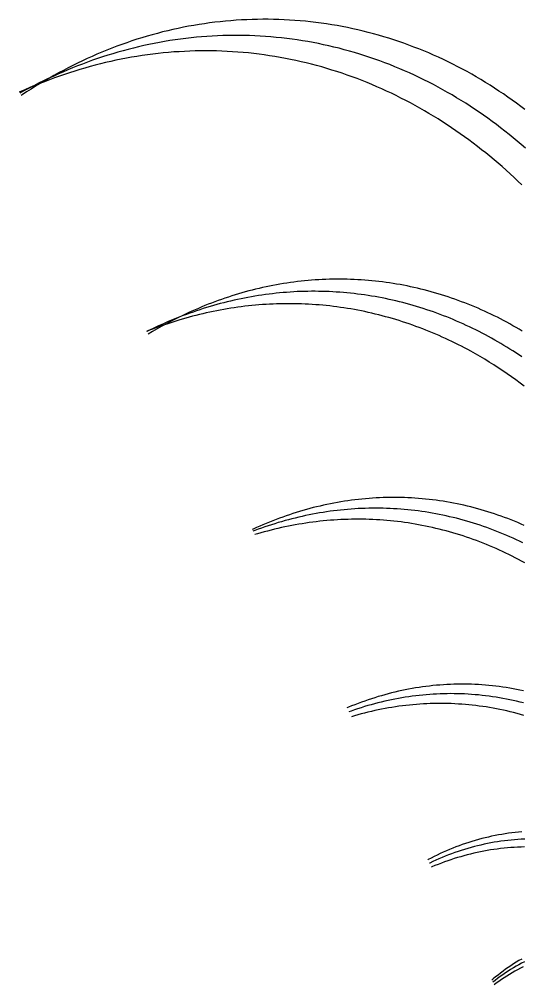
# Model space of a CAD drawing. Header units: millimetres. Extents: x -574 to 574, y 0 to 1996.
# Drawn here: x -146.8 to -52.2, y 32.7 to 214.7 of the extents above; entities that cross this region are included whole.
import ezdxf

# ---------------------------------------------------------------- set-up
doc = ezdxf.new("R2010")
doc.units = ezdxf.units.MM

msp = doc.modelspace()

# ---------------------------------------------------------------- linework, layer by layer
for points in [[(-51.57, 197.65), (-52.37, 198.26), (-53.17, 198.85), (-53.99, 199.44), (-54.81, 200.03), (-55.63, 200.6), (-56.46, 201.16), (-57.3, 201.71), (-58.15, 202.25), (-59, 202.78), (-59.86, 203.31), (-60.73, 203.82), (-61.6, 204.32), (-62.47, 204.81), (-63.36, 205.29), (-64.24, 205.75), (-65.14, 206.21), (-66.04, 206.66), (-66.94, 207.09), (-67.86, 207.52), (-68.77, 207.93), (-69.69, 208.33), (-70.62, 208.72), (-71.55, 209.1), (-72.48, 209.46), (-73.42, 209.82), (-74.37, 210.16), (-75.32, 210.49), (-76.27, 210.81), (-77.23, 211.11), (-78.19, 211.4), (-79.15, 211.69), (-80.12, 211.95), (-81.09, 212.21), (-82.07, 212.46), (-83.04, 212.69), (-84.02, 212.91), (-85.01, 213.11), (-85.99, 213.31), (-86.98, 213.49), (-87.97, 213.66), (-88.96, 213.81), (-89.96, 213.96), (-90.95, 214.09), (-91.95, 214.2), (-92.95, 214.31), (-93.95, 214.4), (-94.95, 214.48), (-95.95, 214.54), (-96.96, 214.6), (-97.96, 214.64), (-98.97, 214.67), (-99.97, 214.68), (-100.97, 214.68), (-101.98, 214.67), (-102.98, 214.65), (-103.99, 214.61), (-104.99, 214.56), (-105.99, 214.5), (-106.99, 214.42), (-107.99, 214.33), (-108.99, 214.23), (-109.99, 214.12), (-110.99, 213.99), (-111.98, 213.85), (-112.98, 213.7), (-113.97, 213.54), (-114.96, 213.36), (-115.94, 213.17), (-116.93, 212.97), (-117.91, 212.75), (-118.89, 212.53), (-119.86, 212.29), (-120.83, 212.03), (-121.8, 211.77), (-122.77, 211.49), (-123.73, 211.21), (-124.69, 210.91), (-125.65, 210.6), (-126.6, 210.27), (-127.54, 209.94), (-128.49, 209.59), (-129.42, 209.23), (-130.36, 208.86), (-131.29, 208.48), (-132.21, 208.09), (-133.13, 207.69), (-134.05, 207.27), (-134.96, 206.85), (-135.87, 206.42), (-136.77, 205.97), (-137.66, 205.52), (-138.55, 205.05), (-139.44, 204.57), (-140.32, 204.09), (-141.19, 203.6), (-142.06, 203.09), (-142.92, 202.58), (-143.78, 202.06), (-144.64, 201.53), (-145.48, 200.99), (-146.33, 200.44), (-146.51, 200.32)], [(-51.49, 190.4), (-52.25, 191.06), (-53.02, 191.71), (-53.79, 192.35), (-54.57, 192.99), (-55.36, 193.61), (-56.15, 194.23), (-56.95, 194.83), (-57.76, 195.43), (-58.57, 196.02), (-59.39, 196.61), (-60.21, 197.18), (-61.05, 197.74), (-61.89, 198.29), (-62.73, 198.84), (-63.58, 199.37), (-64.44, 199.9), (-65.3, 200.41), (-66.17, 200.91), (-67.04, 201.41), (-67.92, 201.89), (-68.81, 202.36), (-69.7, 202.83), (-70.6, 203.28), (-71.5, 203.72), (-72.41, 204.15), (-73.32, 204.57), (-74.24, 204.97), (-75.17, 205.37), (-76.09, 205.75), (-77.03, 206.13), (-77.96, 206.49), (-78.9, 206.84), (-79.85, 207.18), (-80.8, 207.5), (-81.75, 207.82), (-82.71, 208.12), (-83.67, 208.41), (-84.64, 208.69), (-85.61, 208.95), (-86.58, 209.21), (-87.56, 209.45), (-88.53, 209.68), (-89.51, 209.89), (-90.5, 210.1), (-91.48, 210.29), (-92.47, 210.47), (-93.46, 210.64), (-94.46, 210.79), (-95.45, 210.93), (-96.45, 211.06), (-97.44, 211.18), (-98.44, 211.28), (-99.44, 211.37), (-100.44, 211.45), (-101.45, 211.51), (-102.45, 211.57), (-103.45, 211.6), (-104.46, 211.63), (-105.46, 211.65), (-106.47, 211.65), (-107.47, 211.63), (-108.48, 211.61), (-109.48, 211.57), (-110.48, 211.52), (-111.49, 211.46), (-112.49, 211.39), (-113.49, 211.3), (-114.49, 211.2), (-115.49, 211.08), (-116.48, 210.96), (-117.48, 210.82), (-118.47, 210.67), (-119.46, 210.5), (-120.45, 210.33), (-121.44, 210.14), (-122.42, 209.94), (-123.4, 209.73), (-124.38, 209.5), (-125.36, 209.27), (-126.33, 209.02), (-127.3, 208.76), (-128.27, 208.48), (-129.23, 208.2), (-130.19, 207.9), (-131.15, 207.6), (-132.1, 207.28), (-133.05, 206.95), (-133.99, 206.61), (-134.93, 206.25), (-135.87, 205.89), (-136.8, 205.52), (-137.73, 205.13), (-138.66, 204.74), (-139.57, 204.33), (-140.49, 203.92), (-141.4, 203.49), (-142.31, 203.06), (-143.21, 202.62), (-144.1, 202.16), (-145, 201.7), (-145.88, 201.23), (-146.75, 200.76)], [(-52.16, 183.5), (-52.89, 184.19), (-53.62, 184.88), (-54.36, 185.56), (-55.11, 186.23), (-55.86, 186.9), (-56.62, 187.55), (-57.39, 188.2), (-58.16, 188.85), (-58.94, 189.48), (-59.73, 190.1), (-60.52, 190.72), (-61.32, 191.33), (-62.12, 191.93), (-62.94, 192.52), (-63.75, 193.11), (-64.58, 193.68), (-65.41, 194.25), (-66.25, 194.8), (-67.09, 195.35), (-67.94, 195.89), (-68.79, 196.42), (-69.65, 196.93), (-70.52, 197.44), (-71.39, 197.94), (-72.27, 198.43), (-73.15, 198.91), (-74.04, 199.38), (-74.93, 199.84), (-75.83, 200.29), (-76.73, 200.73), (-77.64, 201.15), (-78.56, 201.57), (-79.47, 201.98), (-80.4, 202.37), (-81.33, 202.75), (-82.26, 203.13), (-83.2, 203.49), (-84.14, 203.84), (-85.08, 204.18), (-86.03, 204.5), (-86.99, 204.82), (-87.95, 205.12), (-88.91, 205.41), (-89.87, 205.69), (-90.84, 205.96), (-91.81, 206.22), (-92.79, 206.46), (-93.76, 206.69), (-94.74, 206.91), (-95.73, 207.12), (-96.71, 207.31), (-97.7, 207.49), (-98.69, 207.66), (-99.68, 207.82), (-100.68, 207.97), (-101.67, 208.1), (-102.67, 208.22), (-103.67, 208.33), (-104.67, 208.42), (-105.67, 208.51), (-106.67, 208.58), (-107.67, 208.63), (-108.68, 208.68), (-109.68, 208.71), (-110.69, 208.73), (-111.69, 208.74), (-112.69, 208.73), (-113.7, 208.71), (-114.7, 208.68), (-115.71, 208.64), (-116.71, 208.58), (-117.71, 208.52), (-118.71, 208.43), (-119.71, 208.34), (-120.71, 208.24), (-121.71, 208.12), (-122.71, 207.99), (-123.7, 207.85), (-124.69, 207.69), (-125.68, 207.52), (-126.67, 207.34), (-127.66, 207.15), (-128.64, 206.95), (-129.62, 206.74), (-130.6, 206.51), (-131.58, 206.27), (-132.55, 206.02), (-133.52, 205.76), (-134.49, 205.49), (-135.45, 205.21), (-136.41, 204.91), (-137.37, 204.61), (-138.32, 204.29), (-139.27, 203.96), (-140.22, 203.63), (-141.16, 203.28), (-142.1, 202.92), (-143.03, 202.56), (-143.97, 202.18), (-144.89, 201.8), (-145.82, 201.4), (-146.74, 201), (-146.85, 200.95)], [(-52.09, 155.91), (-52.66, 156.25), (-53.24, 156.58), (-53.82, 156.91), (-54.4, 157.24), (-54.99, 157.56), (-55.58, 157.88), (-56.18, 158.18), (-56.77, 158.49), (-57.37, 158.79), (-57.97, 159.08), (-58.58, 159.36), (-59.19, 159.64), (-59.8, 159.92), (-60.41, 160.19), (-61.02, 160.45), (-61.64, 160.71), (-62.26, 160.96), (-62.88, 161.2), (-63.51, 161.44), (-64.14, 161.67), (-64.77, 161.9), (-65.4, 162.12), (-66.03, 162.33), (-66.67, 162.54), (-67.31, 162.74), (-67.95, 162.94), (-68.59, 163.13), (-69.23, 163.31), (-69.88, 163.48), (-70.53, 163.65), (-71.18, 163.81), (-71.83, 163.97), (-72.48, 164.12), (-73.13, 164.26), (-73.79, 164.4), (-74.44, 164.53), (-75.1, 164.65), (-75.76, 164.76), (-76.42, 164.87), (-77.08, 164.98), (-77.74, 165.07), (-78.41, 165.16), (-79.07, 165.24), (-79.74, 165.32), (-80.4, 165.39), (-81.07, 165.45), (-81.74, 165.5), (-82.4, 165.55), (-83.07, 165.59), (-83.74, 165.62), (-84.41, 165.65), (-85.08, 165.67), (-85.74, 165.68), (-86.41, 165.69), (-87.08, 165.69), (-87.75, 165.68), (-88.42, 165.67), (-89.09, 165.64), (-89.76, 165.62), (-90.43, 165.58), (-91.09, 165.54), (-91.76, 165.49), (-92.43, 165.43), (-93.09, 165.37), (-93.76, 165.3), (-94.42, 165.23), (-95.09, 165.14), (-95.75, 165.05), (-96.41, 164.96), (-97.07, 164.85), (-97.73, 164.74), (-98.39, 164.63), (-99.05, 164.5), (-99.71, 164.37), (-100.36, 164.24), (-101.02, 164.09), (-101.67, 163.94), (-102.32, 163.79), (-102.97, 163.63), (-103.62, 163.46), (-104.26, 163.28), (-104.91, 163.1), (-105.55, 162.91), (-106.19, 162.72), (-106.83, 162.52), (-107.46, 162.31), (-108.1, 162.1), (-108.73, 161.88), (-109.36, 161.65), (-109.99, 161.42), (-110.61, 161.19), (-111.24, 160.94), (-111.86, 160.7), (-112.48, 160.44), (-113.09, 160.18), (-113.71, 159.92), (-114.32, 159.65), (-114.93, 159.37), (-115.53, 159.09), (-116.14, 158.8), (-116.74, 158.51), (-117.34, 158.21), (-118.23, 157.75), (-119.12, 157.28), (-120, 156.8), (-120.88, 156.31), (-121.75, 155.81), (-122.58, 155.31)], [(-52.16, 151.03), (-52.99, 151.59), (-53.83, 152.14), (-54.4, 152.5), (-54.97, 152.85), (-55.54, 153.2), (-56.11, 153.54), (-56.69, 153.88), (-57.27, 154.21), (-57.85, 154.54), (-58.44, 154.86), (-59.03, 155.18), (-59.62, 155.49), (-60.22, 155.8), (-60.81, 156.1), (-61.41, 156.4), (-62.02, 156.69), (-62.62, 156.97), (-63.23, 157.25), (-63.84, 157.52), (-64.45, 157.79), (-65.07, 158.05), (-65.69, 158.31), (-66.31, 158.56), (-66.93, 158.8), (-67.56, 159.04), (-68.18, 159.27), (-68.81, 159.5), (-69.45, 159.72), (-70.08, 159.93), (-70.72, 160.14), (-71.35, 160.34), (-71.99, 160.54), (-72.64, 160.73), (-73.28, 160.91), (-73.92, 161.09), (-74.57, 161.26), (-75.22, 161.42), (-75.87, 161.58), (-76.52, 161.73), (-77.18, 161.87), (-77.83, 162.01), (-78.49, 162.14), (-79.14, 162.27), (-79.8, 162.39), (-80.46, 162.5), (-81.12, 162.61), (-81.78, 162.71), (-82.45, 162.8), (-83.11, 162.88), (-83.77, 162.96), (-84.44, 163.04), (-85.1, 163.1), (-85.77, 163.16), (-86.44, 163.22), (-87.11, 163.26), (-87.77, 163.3), (-88.44, 163.33), (-89.11, 163.36), (-89.78, 163.38), (-90.45, 163.39), (-91.12, 163.4), (-91.79, 163.4), (-92.46, 163.39), (-93.12, 163.37), (-93.79, 163.35), (-94.46, 163.33), (-95.13, 163.29), (-95.8, 163.25), (-96.47, 163.2), (-97.13, 163.15), (-97.8, 163.09), (-98.46, 163.02), (-99.13, 162.95), (-99.79, 162.87), (-100.46, 162.78), (-101.12, 162.69), (-101.78, 162.59), (-102.44, 162.48), (-103.1, 162.37), (-103.76, 162.25), (-104.42, 162.12), (-105.07, 161.99), (-105.73, 161.85), (-106.38, 161.71), (-107.03, 161.56), (-107.68, 161.4), (-108.33, 161.24), (-108.98, 161.07), (-109.62, 160.89), (-110.27, 160.71), (-110.91, 160.52), (-111.55, 160.33), (-112.19, 160.13), (-112.83, 159.92), (-113.46, 159.71), (-114.09, 159.49), (-114.72, 159.27), (-115.35, 159.04), (-115.98, 158.81), (-116.61, 158.57), (-117.23, 158.32), (-117.85, 158.07), (-118.77, 157.69), (-119.7, 157.29), (-120.61, 156.88), (-121.52, 156.46), (-122.43, 156.03), (-122.85, 155.82)], [(-51.69, 145.49), (-52.49, 146.09), (-53.3, 146.69), (-54.11, 147.27), (-54.93, 147.85), (-55.76, 148.42), (-56.6, 148.97), (-57.44, 149.52), (-58.29, 150.05), (-59.15, 150.57), (-60.01, 151.09), (-60.88, 151.59), (-61.75, 152.08), (-62.34, 152.4), (-62.93, 152.71), (-63.53, 153.02), (-64.12, 153.33), (-64.72, 153.63), (-65.32, 153.92), (-65.92, 154.21), (-66.53, 154.49), (-67.14, 154.77), (-67.75, 155.04), (-68.36, 155.31), (-68.98, 155.57), (-69.6, 155.82), (-70.22, 156.07), (-70.84, 156.32), (-71.47, 156.56), (-72.1, 156.79), (-72.72, 157.01), (-73.36, 157.24), (-73.99, 157.45), (-74.63, 157.66), (-75.26, 157.86), (-75.9, 158.06), (-76.54, 158.25), (-77.19, 158.43), (-77.83, 158.61), (-78.48, 158.79), (-79.13, 158.95), (-79.78, 159.11), (-80.43, 159.27), (-81.08, 159.42), (-81.73, 159.56), (-82.39, 159.69), (-83.05, 159.82), (-83.7, 159.94), (-84.36, 160.06), (-85.02, 160.17), (-85.68, 160.27), (-86.34, 160.37), (-87.01, 160.46), (-87.67, 160.55), (-88.34, 160.63), (-89, 160.7), (-89.67, 160.76), (-90.33, 160.82), (-91, 160.87), (-91.67, 160.92), (-92.34, 160.96), (-93, 160.99), (-93.67, 161.02), (-94.34, 161.04), (-95.01, 161.05), (-95.68, 161.06), (-96.35, 161.06), (-97.02, 161.05), (-97.69, 161.04), (-98.36, 161.02), (-99.02, 161), (-99.69, 160.97), (-100.36, 160.93), (-101.03, 160.88), (-101.7, 160.83), (-102.36, 160.78), (-103.03, 160.71), (-103.69, 160.64), (-104.36, 160.57), (-105.02, 160.48), (-105.69, 160.39), (-106.35, 160.3), (-107.01, 160.2), (-107.67, 160.09), (-108.33, 159.98), (-108.99, 159.86), (-109.64, 159.73), (-110.3, 159.6), (-110.95, 159.46), (-111.61, 159.32), (-112.26, 159.17), (-112.91, 159.01), (-113.56, 158.85), (-114.21, 158.68), (-114.85, 158.51), (-115.5, 158.33), (-116.14, 158.14), (-116.78, 157.95), (-117.74, 157.66), (-118.7, 157.35), (-119.65, 157.03), (-120.59, 156.7), (-121.54, 156.35), (-122.48, 155.99), (-122.86, 155.84)], [(-51.69, 119.26), (-52.3, 119.52), (-52.91, 119.78), (-53.53, 120.04), (-54.15, 120.29), (-54.77, 120.53), (-55.39, 120.76), (-56.02, 120.99), (-56.65, 121.21), (-57.28, 121.43), (-57.92, 121.64), (-58.55, 121.84), (-59.19, 122.03), (-59.83, 122.22), (-60.47, 122.4), (-61.12, 122.57), (-61.76, 122.73), (-62.41, 122.89), (-63.06, 123.04), (-63.71, 123.19), (-64.36, 123.33), (-65.02, 123.46), (-65.67, 123.58), (-66.33, 123.69), (-66.99, 123.8), (-67.65, 123.9), (-68.31, 123.99), (-68.97, 124.08), (-69.63, 124.16), (-70.3, 124.23), (-70.96, 124.29), (-71.63, 124.35), (-72.29, 124.4), (-72.96, 124.44), (-73.62, 124.47), (-74.29, 124.5), (-74.96, 124.52), (-75.62, 124.53), (-76.29, 124.53), (-76.96, 124.53), (-77.62, 124.52), (-78.29, 124.5), (-78.96, 124.47), (-79.62, 124.44), (-80.29, 124.4), (-80.95, 124.35), (-81.62, 124.29), (-82.28, 124.23), (-82.95, 124.16), (-83.61, 124.08), (-84.27, 124), (-84.93, 123.91), (-85.59, 123.81), (-86.25, 123.7), (-86.91, 123.59), (-87.56, 123.47), (-88.22, 123.34), (-88.87, 123.2), (-89.52, 123.06), (-90.17, 122.91), (-90.82, 122.76), (-91.47, 122.6), (-92.11, 122.43), (-92.76, 122.25), (-93.4, 122.07), (-94.04, 121.88), (-94.67, 121.68), (-95.31, 121.48), (-95.94, 121.27), (-96.57, 121.06), (-97.2, 120.83), (-97.83, 120.61), (-98.45, 120.37), (-99.08, 120.13), (-99.7, 119.89), (-100.31, 119.63), (-100.93, 119.37), (-101.54, 119.11), (-102.15, 118.84), (-102.76, 118.56), (-102.98, 118.46)], [(-51.98, 115.97), (-52.58, 116.26), (-53.18, 116.55), (-53.79, 116.83), (-54.39, 117.1), (-55.01, 117.36), (-55.62, 117.63), (-56.24, 117.88), (-56.85, 118.13), (-57.48, 118.37), (-58.1, 118.6), (-58.73, 118.83), (-59.36, 119.05), (-59.99, 119.27), (-60.62, 119.48), (-61.26, 119.68), (-61.89, 119.88), (-62.53, 120.06), (-63.18, 120.25), (-63.82, 120.42), (-64.47, 120.59), (-65.11, 120.75), (-65.76, 120.9), (-66.41, 121.05), (-67.06, 121.19), (-67.72, 121.32), (-68.37, 121.45), (-69.03, 121.57), (-69.69, 121.68), (-70.35, 121.79), (-71.01, 121.88), (-71.67, 121.98), (-72.33, 122.06), (-72.99, 122.14), (-73.65, 122.2), (-74.32, 122.27), (-74.98, 122.32), (-75.65, 122.37), (-76.31, 122.41), (-76.98, 122.44), (-77.65, 122.47), (-78.31, 122.49), (-78.98, 122.5), (-79.65, 122.5), (-80.31, 122.5), (-80.98, 122.49), (-81.65, 122.47), (-82.31, 122.45), (-82.98, 122.42), (-83.65, 122.38), (-84.31, 122.33), (-84.98, 122.28), (-85.64, 122.22), (-86.3, 122.15), (-86.97, 122.08), (-87.63, 122), (-88.29, 121.91), (-88.95, 121.81), (-89.61, 121.71), (-90.27, 121.6), (-90.92, 121.49), (-91.58, 121.37), (-92.23, 121.24), (-92.89, 121.1), (-93.54, 120.96), (-94.19, 120.81), (-94.84, 120.65), (-95.48, 120.49), (-96.13, 120.32), (-96.77, 120.15), (-97.42, 119.96), (-98.06, 119.78), (-98.69, 119.58), (-99.33, 119.38), (-99.96, 119.17), (-100.6, 118.96), (-101.23, 118.74), (-101.85, 118.52), (-102.48, 118.28), (-102.82, 118.15)], [(-51.62, 112.22), (-52.21, 112.54), (-52.8, 112.85), (-53.39, 113.16), (-53.98, 113.46), (-54.58, 113.75), (-55.18, 114.04), (-55.78, 114.33), (-56.39, 114.6), (-57, 114.88), (-57.61, 115.14), (-58.23, 115.4), (-58.84, 115.66), (-59.46, 115.9), (-60.08, 116.14), (-60.71, 116.38), (-61.33, 116.61), (-61.96, 116.83), (-62.59, 117.05), (-63.23, 117.26), (-63.86, 117.46), (-64.5, 117.66), (-65.14, 117.85), (-65.78, 118.03), (-66.42, 118.21), (-67.07, 118.38), (-67.72, 118.54), (-68.36, 118.7), (-69.01, 118.85), (-69.66, 118.99), (-70.32, 119.13), (-70.97, 119.26), (-71.63, 119.38), (-72.28, 119.5), (-72.94, 119.61), (-73.6, 119.71), (-74.26, 119.81), (-74.92, 119.9), (-75.58, 119.98), (-76.25, 120.06), (-76.91, 120.12), (-77.57, 120.18), (-78.24, 120.24), (-78.9, 120.29), (-79.57, 120.33), (-80.24, 120.36), (-80.9, 120.39), (-81.57, 120.41), (-82.24, 120.42), (-82.9, 120.43), (-83.57, 120.42), (-84.24, 120.42), (-84.9, 120.4), (-85.57, 120.38), (-86.24, 120.35), (-86.9, 120.31), (-87.57, 120.27), (-88.23, 120.22), (-88.9, 120.17), (-89.56, 120.1), (-90.23, 120.03), (-90.89, 119.96), (-91.55, 119.87), (-92.21, 119.78), (-92.87, 119.69), (-93.53, 119.58), (-94.19, 119.47), (-94.84, 119.36), (-95.5, 119.23), (-96.15, 119.1), (-96.81, 118.97), (-97.46, 118.83), (-98.11, 118.68), (-98.76, 118.52), (-99.41, 118.36), (-100.05, 118.2), (-100.7, 118.02), (-101.34, 117.84), (-101.98, 117.66), (-102.48, 117.51)], [(-51.85, 88.05), (-52.5, 88.19), (-53.14, 88.32), (-53.79, 88.45), (-54.44, 88.56), (-55.09, 88.67), (-55.75, 88.77), (-56.4, 88.86), (-57.06, 88.94), (-57.71, 89.02), (-58.37, 89.08), (-59.03, 89.14), (-59.68, 89.19), (-60.34, 89.24), (-61, 89.27), (-61.66, 89.3), (-62.32, 89.31), (-62.98, 89.32), (-63.64, 89.33), (-64.3, 89.32), (-64.96, 89.3), (-65.62, 89.28), (-66.28, 89.25), (-66.94, 89.21), (-67.6, 89.16), (-68.26, 89.11), (-68.91, 89.05), (-69.57, 88.97), (-70.23, 88.89), (-70.88, 88.81), (-71.53, 88.71), (-72.19, 88.61), (-72.84, 88.5), (-73.49, 88.38), (-74.13, 88.25), (-74.78, 88.12), (-75.42, 87.98), (-76.07, 87.83), (-76.71, 87.67), (-77.35, 87.5), (-77.99, 87.33), (-78.62, 87.15), (-79.25, 86.97), (-79.88, 86.77), (-80.51, 86.57), (-81.14, 86.36), (-81.76, 86.14), (-82.38, 85.92), (-83, 85.69), (-83.62, 85.45), (-84.23, 85.21), (-84.84, 84.96), (-85.11, 84.84)], [(-51.85, 85.79), (-52.49, 85.95), (-53.13, 86.11), (-53.78, 86.25), (-54.42, 86.39), (-55.07, 86.52), (-55.72, 86.64), (-56.37, 86.76), (-57.02, 86.86), (-57.67, 86.96), (-58.33, 87.05), (-58.98, 87.14), (-59.64, 87.21), (-60.29, 87.28), (-60.95, 87.34), (-61.61, 87.39), (-62.27, 87.43), (-62.93, 87.47), (-63.59, 87.49), (-64.25, 87.51), (-64.91, 87.52), (-65.57, 87.53), (-66.23, 87.52), (-66.89, 87.51), (-67.55, 87.49), (-68.21, 87.46), (-68.86, 87.42), (-69.52, 87.38), (-70.18, 87.33), (-70.84, 87.27), (-71.5, 87.2), (-72.15, 87.12), (-72.81, 87.04), (-73.46, 86.95), (-74.11, 86.85), (-74.76, 86.74), (-75.41, 86.63), (-76.06, 86.51), (-76.71, 86.38), (-77.36, 86.24), (-78, 86.1), (-78.64, 85.95), (-79.28, 85.79), (-79.92, 85.62), (-80.56, 85.45), (-81.2, 85.27), (-81.83, 85.08), (-82.46, 84.88), (-83.09, 84.68), (-83.71, 84.47), (-84.34, 84.26), (-84.73, 84.12)], [(-51.78, 83.44), (-52.42, 83.62), (-53.06, 83.79), (-53.7, 83.96), (-54.34, 84.12), (-54.98, 84.27), (-55.62, 84.41), (-56.27, 84.55), (-56.92, 84.68), (-57.57, 84.8), (-58.22, 84.91), (-58.87, 85.02), (-59.52, 85.11), (-60.17, 85.2), (-60.83, 85.29), (-61.49, 85.36), (-62.14, 85.43), (-62.8, 85.49), (-63.46, 85.54), (-64.12, 85.58), (-64.78, 85.62), (-65.44, 85.65), (-66.1, 85.67), (-66.76, 85.68), (-67.42, 85.69), (-68.08, 85.68), (-68.74, 85.67), (-69.4, 85.65), (-70.06, 85.63), (-70.71, 85.6), (-71.37, 85.55), (-72.03, 85.51), (-72.69, 85.45), (-73.35, 85.39), (-74, 85.31), (-74.66, 85.23), (-75.31, 85.15), (-75.97, 85.05), (-76.62, 84.95), (-77.27, 84.84), (-77.92, 84.73), (-78.57, 84.6), (-79.21, 84.47), (-79.86, 84.33), (-80.5, 84.19), (-81.15, 84.03), (-81.79, 83.88), (-82.43, 83.71), (-83.06, 83.53), (-83.7, 83.35), (-84.23, 83.19)], [(-52.13, 61.48), (-52.77, 61.42), (-53.41, 61.36), (-54.05, 61.28), (-54.68, 61.2), (-55.32, 61.11), (-55.95, 61), (-56.58, 60.89), (-57.21, 60.77), (-57.84, 60.64), (-58.46, 60.5), (-59.09, 60.35), (-59.71, 60.2), (-60.33, 60.03), (-60.95, 59.86), (-61.56, 59.67), (-62.17, 59.48), (-62.78, 59.28), (-63.39, 59.07), (-63.99, 58.85), (-64.59, 58.63), (-65.18, 58.39), (-65.78, 58.15), (-66.37, 57.9), (-66.95, 57.64), (-67.54, 57.37), (-68.12, 57.1), (-68.69, 56.81), (-69.26, 56.52), (-69.83, 56.23), (-69.88, 56.2)], [(-51.61, 60.1), (-52.25, 60.07), (-52.89, 60.03), (-53.53, 59.98), (-54.17, 59.93), (-54.81, 59.86), (-55.44, 59.78), (-56.08, 59.69), (-56.71, 59.6), (-57.34, 59.5), (-57.98, 59.38), (-58.61, 59.26), (-59.23, 59.13), (-59.86, 58.99), (-60.48, 58.84), (-61.1, 58.68), (-61.72, 58.52), (-62.34, 58.34), (-62.95, 58.16), (-63.57, 57.97), (-64.17, 57.77), (-64.78, 57.56), (-65.38, 57.34), (-65.98, 57.12), (-66.58, 56.88), (-67.17, 56.64), (-67.77, 56.39), (-68.35, 56.14), (-68.94, 55.87), (-69.52, 55.6), (-69.55, 55.58)], [(-51.67, 58.63), (-52.31, 58.61), (-52.95, 58.58), (-53.59, 58.55), (-54.23, 58.51), (-54.87, 58.45), (-55.51, 58.39), (-56.15, 58.32), (-56.78, 58.24), (-57.42, 58.15), (-58.05, 58.06), (-58.68, 57.95), (-59.32, 57.84), (-59.94, 57.71), (-60.57, 57.58), (-61.2, 57.44), (-61.82, 57.29), (-62.44, 57.13), (-63.06, 56.97), (-63.68, 56.79), (-64.29, 56.61), (-64.9, 56.42), (-65.51, 56.22), (-66.12, 56.01), (-66.72, 55.79), (-67.32, 55.57), (-67.92, 55.34), (-68.52, 55.1), (-69.11, 54.85), (-69.15, 54.83)], [(-52.18, 37.49), (-52.7, 37.19), (-53.21, 36.88), (-53.72, 36.57), (-54.22, 36.24), (-54.72, 35.9), (-55.21, 35.56), (-55.69, 35.21), (-56.17, 34.85), (-56.64, 34.48), (-57.11, 34.11), (-57.57, 33.73), (-57.82, 33.51)], [(-51.66, 36.99), (-52.19, 36.71), (-52.71, 36.43), (-53.23, 36.13), (-53.75, 35.82), (-54.26, 35.51), (-54.76, 35.19), (-55.26, 34.86), (-55.75, 34.52), (-56.24, 34.17), (-56.72, 33.82), (-57.2, 33.45), (-57.61, 33.12)], [(-51.88, 36.03), (-52.41, 35.76), (-52.94, 35.48), (-53.46, 35.19), (-53.98, 34.89), (-54.49, 34.59), (-55, 34.27), (-55.51, 33.95), (-56.01, 33.62), (-56.5, 33.28), (-56.99, 32.93), (-57.36, 32.65)]]:
    msp.add_lwpolyline(points)

doc.saveas('drawing.dxf')
